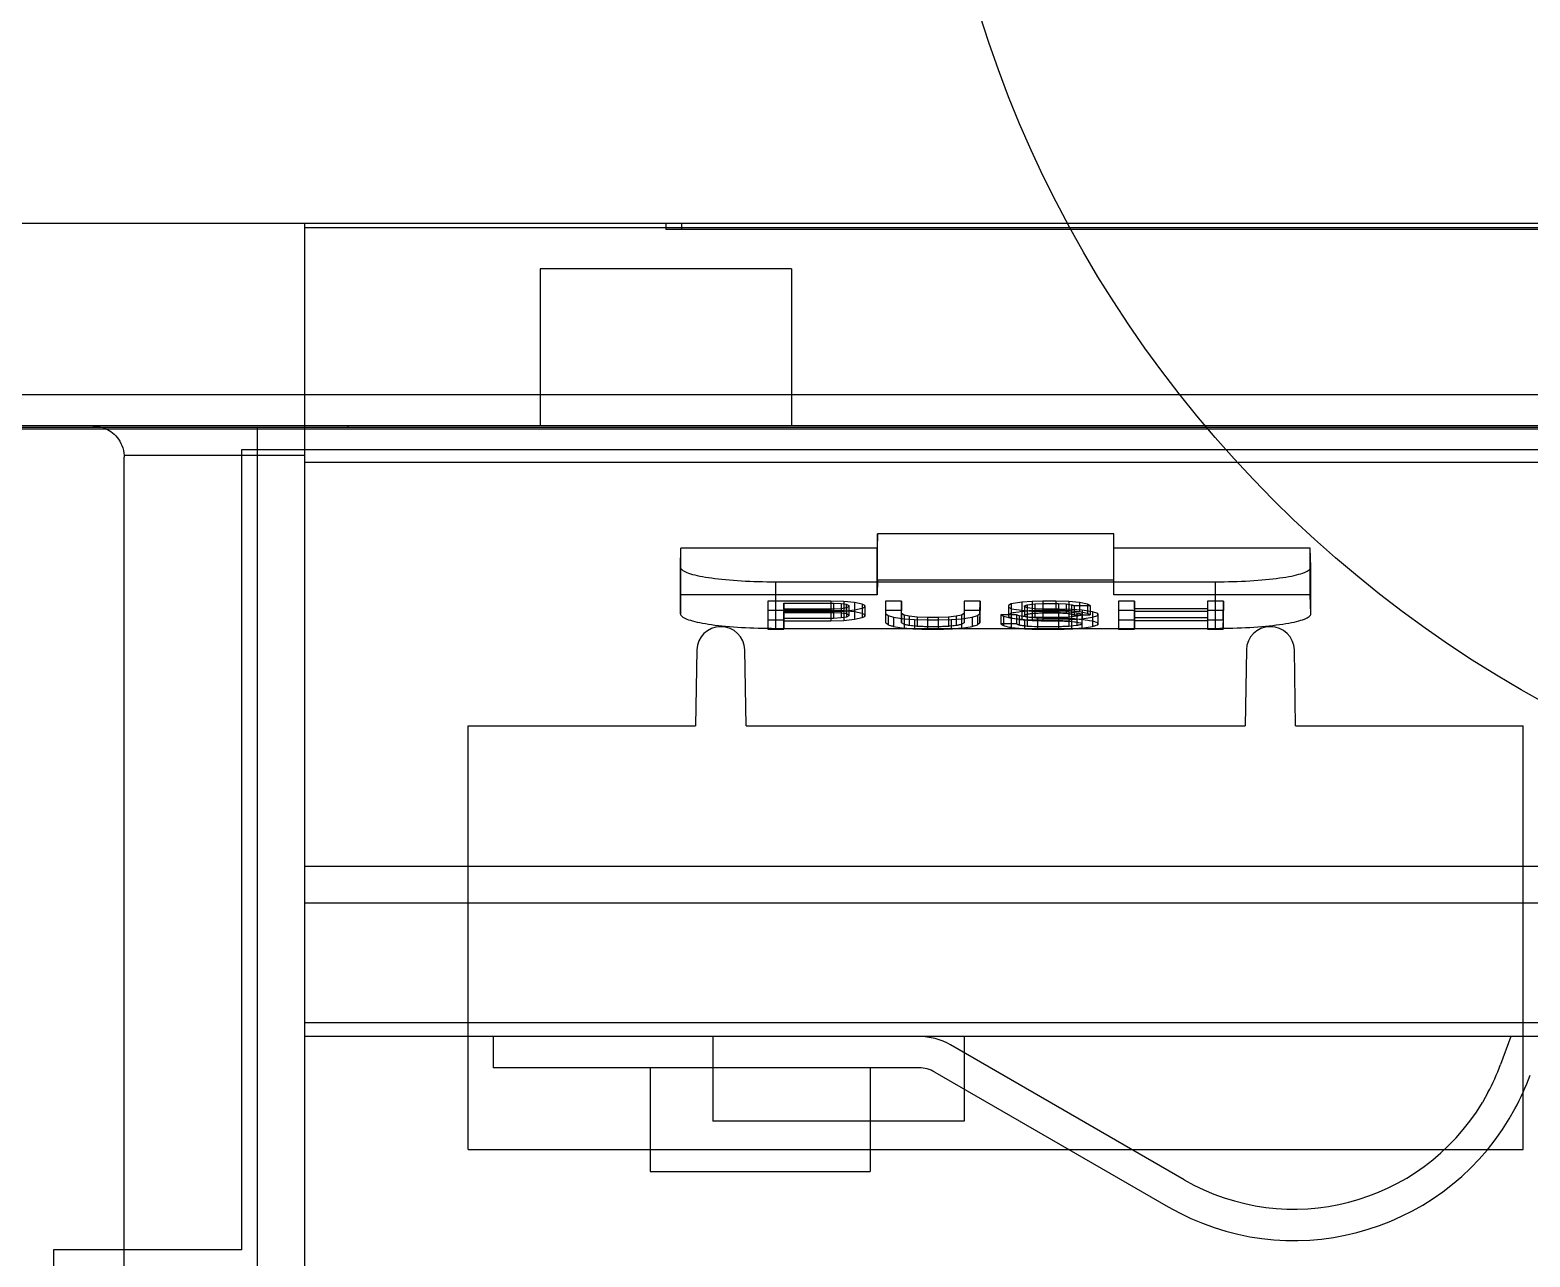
# Model space of a CAD drawing. Extents: x 0 to 290, y 0 to 323.
# Drawn here: x 156.75 to 204.52, y 54.72 to 93.81 of the extents above; entities that cross this region are included whole.
import ezdxf

# ---------------------------------------------------------------- set-up
doc = ezdxf.new("R2010")
doc.units = 0
doc.layers.add('-15N-THT. THIẾT BỊ ĐÓNG MỞ', color=40, linetype='CONTINUOUS')

# ---------------------------------------------------------------- blocks, each defined once
blk = doc.blocks.new('06 - N - SC VSD CHIẾU TRÊN ATV630D55~D90N4')
at = {"layer": '-15N-THT. THIẾT BỊ ĐÓNG MỞ'}
for p, q in [((129.5, 87.65), (9.5, 87.65)), ((20.5, 87.65), (20.5, 87.65)), ((20.5, 21.55), (20.5, 87.65)), ((128.5, 87.504), (20.5, 87.504)), ((32, 87.65), (32, 87.65)), ((32, 87.65), (32, 87.45)), ((32.5, 87.45), (32, 87.45)), ((32, 87.45), (32, 87.45)), ((32.5, 87.65), (32.5, 87.45)), ((102.5, 87.45), (32.5, 87.45)), ((28, 86.2), (28, 81.2)), ((36, 86.2), (28, 86.2)), ((36, 86.2), (36, 81.2)), ((-131, 82.2), (131, 82.2)), ((131, 81.2), (-131, 81.2)), ((110.5, 81.1), (-111.5, 81.1)), ((131, 81.15), (9.5, 81.15)), ((13.75, 81.2), (13.75, 81.2)), ((13.75, 81.2), (13.809, 81.198)), ((13.809, 81.198), (13.869, 81.193)), ((13.869, 81.193), (13.928, 81.184)), ((13.928, 81.184), (13.987, 81.172)), ((13.987, 81.172), (14.045, 81.155)), ((14.045, 81.155), (14.104, 81.135)), ((14.104, 81.135), (14.161, 81.112)), ((14.161, 81.112), (14.218, 81.084)), ((14.218, 81.084), (14.273, 81.052)), ((14.273, 81.052), (14.328, 81.016)), ((14.328, 81.016), (14.38, 80.976)), ((14.38, 80.976), (14.432, 80.932)), ((14.432, 80.932), (14.481, 80.883)), ((14.481, 80.883), (14.527, 80.83)), ((14.527, 80.83), (14.57, 80.772)), ((14.57, 80.772), (14.611, 80.709)), ((19, 21.55), (19, 81.15)), ((20.5, 81.15), (20.5, 81.15)), ((21.885, 81.2), (21.885, 81.2)), ((21.885, 81.15), (21.885, 81.2)), ((21.885, 81.15), (21.885, 81.15)), ((14.611, 80.709), (14.647, 80.643)), ((14.647, 80.643), (14.678, 80.571)), ((14.678, 80.571), (14.705, 80.496)), ((14.705, 80.496), (14.726, 80.417)), ((14.726, 80.417), (14.741, 80.336)), ((14.741, 80.336), (14.749, 80.252)), ((20.5, 80.252), (14.749, 80.252)), ((14.749, 80.252), (14.749, 80.245)), ((18.5, 80.45), (18.5, 80.45)), ((18.5, 54.95), (18.5, 80.45)), ((18.5, 80.45), (116.5, 80.45)), ((14.749, 80.245), (14.749, 80.237)), ((14.749, 80.237), (14.75, 80.23)), ((14.75, 80.23), (14.75, 80.222)), ((14.75, 80.222), (14.75, 80.215)), ((14.75, 80.215), (14.75, 80.207)), ((14.75, 80.207), (14.75, 80.2)), ((14.75, 80.2), (14.75, 80.2)), ((14.75, 47.2), (14.75, 80.2)), ((128.5, 80.03), (20.5, 80.03)), ((38.734, 77.763), (38.73, 77.305)), ((46.266, 77.763), (38.734, 77.763)), ((38.734, 76.28), (38.734, 77.763)), ((46.266, 76.28), (46.266, 77.763)), ((46.27, 77.305), (46.266, 77.763)), ((32.464, 76.696), (32.479, 77.305)), ((38.73, 77.305), (32.479, 77.305)), ((32.479, 75.822), (32.479, 77.305)), ((38.73, 75.822), (38.73, 77.305)), ((52.521, 77.305), (46.27, 77.305)), ((46.27, 75.822), (46.27, 77.305)), ((52.536, 76.696), (52.521, 77.305)), ((52.521, 75.822), (52.521, 77.305)), ((32.464, 76.696), (32.464, 76.695)), ((32.464, 75.212), (32.464, 76.696)), ((32.464, 76.695), (32.464, 76.695)), ((32.464, 76.695), (32.464, 76.695)), ((32.464, 76.695), (32.464, 76.695)), ((32.464, 76.695), (32.464, 75.211)), ((32.464, 76.694), (32.467, 76.673)), ((32.467, 76.673), (32.477, 76.652)), ((32.477, 76.652), (32.492, 76.631)), ((32.492, 76.631), (32.515, 76.61)), ((32.515, 76.61), (32.544, 76.589)), ((32.544, 76.589), (32.579, 76.569)), ((32.579, 76.569), (32.621, 76.548)), ((32.621, 76.548), (32.669, 76.528)), ((32.669, 76.528), (32.723, 76.509)), ((32.723, 76.509), (32.782, 76.489)), ((32.782, 76.489), (32.848, 76.47)), ((32.848, 76.47), (32.919, 76.452)), ((32.919, 76.452), (32.996, 76.434)), ((32.996, 76.434), (33.078, 76.417)), ((51.924, 76.417), (52.006, 76.434)), ((52.006, 76.434), (52.082, 76.452)), ((52.082, 76.452), (52.153, 76.471)), ((52.153, 76.471), (52.218, 76.49)), ((52.218, 76.49), (52.278, 76.509)), ((52.278, 76.509), (52.332, 76.529)), ((52.332, 76.529), (52.38, 76.548)), ((52.38, 76.548), (52.421, 76.569)), ((52.421, 76.569), (52.456, 76.589)), ((52.456, 76.589), (52.485, 76.61)), ((52.485, 76.61), (52.508, 76.631)), ((52.508, 76.631), (52.524, 76.652)), ((52.524, 76.652), (52.533, 76.673)), ((52.533, 76.673), (52.536, 76.694)), ((52.536, 76.695), (52.536, 76.696)), ((52.536, 75.212), (52.536, 76.696)), ((52.536, 75.211), (52.536, 76.695)), ((52.536, 76.695), (52.536, 76.695)), ((52.536, 76.695), (52.536, 76.695)), ((52.536, 76.695), (52.536, 76.695)), ((33.078, 76.417), (33.165, 76.4)), ((33.165, 76.4), (33.258, 76.384)), ((33.258, 76.384), (33.355, 76.368)), ((33.355, 76.368), (33.456, 76.354)), ((33.456, 76.354), (33.562, 76.34)), ((33.562, 76.34), (33.672, 76.327)), ((33.672, 76.327), (33.786, 76.314)), ((33.786, 76.314), (33.903, 76.303)), ((33.903, 76.303), (34.025, 76.292)), ((34.025, 76.292), (34.149, 76.282)), ((34.149, 76.282), (34.276, 76.273)), ((34.276, 76.273), (34.406, 76.265)), ((34.406, 76.265), (34.537, 76.258)), ((34.537, 76.258), (34.67, 76.251)), ((34.67, 76.251), (34.805, 76.246)), ((34.805, 76.246), (34.942, 76.242)), ((34.942, 76.242), (35.079, 76.238)), ((35.079, 76.238), (35.218, 76.236)), ((35.218, 76.236), (35.359, 76.234)), ((35.359, 76.234), (35.5, 76.234)), ((35.5, 76.234), (49.5, 76.234)), ((35.5, 74.75), (35.5, 76.234)), ((38.734, 76.28), (38.73, 75.822)), ((46.266, 76.28), (38.734, 76.28)), ((46.27, 75.822), (46.266, 76.28)), ((49.5, 76.234), (49.641, 76.234)), ((49.5, 74.75), (49.5, 76.234)), ((49.641, 76.234), (49.782, 76.236)), ((49.782, 76.236), (49.921, 76.238)), ((49.921, 76.238), (50.058, 76.242)), ((50.058, 76.242), (50.195, 76.246)), ((50.195, 76.246), (50.329, 76.251)), ((50.329, 76.251), (50.462, 76.258)), ((50.462, 76.258), (50.594, 76.265)), ((50.594, 76.265), (50.723, 76.273)), ((50.723, 76.273), (50.85, 76.282)), ((50.85, 76.282), (50.975, 76.292)), ((50.975, 76.292), (51.097, 76.303)), ((51.097, 76.303), (51.215, 76.314)), ((51.215, 76.314), (51.329, 76.327)), ((51.329, 76.327), (51.439, 76.34)), ((51.439, 76.34), (51.545, 76.354)), ((51.545, 76.354), (51.647, 76.369)), ((51.647, 76.369), (51.744, 76.384)), ((51.744, 76.384), (51.837, 76.4)), ((51.837, 76.4), (51.924, 76.417)), ((32.464, 75.212), (32.479, 75.822)), ((38.73, 75.822), (32.479, 75.822)), ((37.251, 75.62), (35.245, 75.62)), ((35.245, 75.62), (35.245, 75.323)), ((35.245, 75.62), (35.249, 75.019)), ((35.754, 75.364), (35.755, 75.555)), ((35.755, 75.555), (35.755, 75.258)), ((35.755, 75.555), (37.333, 75.555)), ((37.669, 75.607), (37.251, 75.62)), ((37.251, 75.62), (37.251, 75.323)), ((37.333, 75.555), (37.333, 75.258)), ((37.333, 75.555), (37.581, 75.542)), ((37.581, 75.542), (37.581, 75.245)), ((37.581, 75.542), (37.746, 75.517)), ((38.003, 75.569), (37.669, 75.607)), ((37.669, 75.607), (37.669, 75.31)), ((37.746, 75.517), (37.746, 75.22)), ((37.746, 75.517), (37.829, 75.479)), ((37.829, 75.479), (37.829, 75.144)), ((38.254, 75.517), (38.003, 75.569)), ((38.003, 75.569), (38.003, 75.272)), ((38.254, 75.517), (38.254, 75.221)), ((38.337, 75.479), (38.254, 75.517)), ((38.337, 75.479), (38.337, 75.182)), ((38.337, 75.428), (38.337, 75.479)), ((39.505, 75.62), (38.995, 75.62)), ((38.995, 75.62), (38.995, 75.323)), ((38.995, 75.62), (38.998, 75.224)), ((39.502, 75.223), (39.505, 75.62)), ((39.505, 75.62), (39.505, 75.323)), ((42.005, 75.62), (41.495, 75.62)), ((41.495, 75.62), (41.495, 75.323)), ((41.495, 75.62), (41.498, 75.223)), ((42.002, 75.224), (42.005, 75.62)), ((42.005, 75.62), (42.005, 75.323)), ((42.996, 75.53), (42.913, 75.479)), ((42.913, 75.479), (42.913, 75.182)), ((42.913, 75.479), (42.913, 75.472)), ((43.33, 75.581), (42.996, 75.53)), ((42.996, 75.53), (42.996, 75.234)), ((43.665, 75.607), (43.33, 75.581)), ((43.33, 75.581), (43.33, 75.285)), ((43.421, 75.466), (43.504, 75.504)), ((43.504, 75.504), (43.752, 75.529)), ((43.504, 75.504), (43.504, 75.207)), ((43.999, 75.62), (43.665, 75.607)), ((43.665, 75.607), (43.665, 75.31)), ((43.752, 75.529), (44.001, 75.542)), ((43.752, 75.529), (43.752, 75.233)), ((44.417, 75.62), (43.999, 75.62)), ((43.999, 75.62), (43.999, 75.323)), ((44.001, 75.542), (44.001, 75.245)), ((44.001, 75.542), (44.499, 75.542)), ((44.836, 75.607), (44.417, 75.62)), ((44.417, 75.62), (44.417, 75.323)), ((44.499, 75.542), (44.499, 75.245)), ((44.499, 75.542), (44.748, 75.529)), ((44.748, 75.529), (44.748, 75.233)), ((44.748, 75.529), (44.913, 75.504)), ((45.17, 75.569), (44.836, 75.607)), ((44.836, 75.607), (44.836, 75.31)), ((44.913, 75.504), (44.913, 75.207)), ((44.913, 75.504), (44.925, 75.5)), ((44.925, 75.5), (44.937, 75.497)), ((44.937, 75.497), (44.949, 75.493)), ((44.949, 75.493), (44.961, 75.489)), ((44.961, 75.489), (44.973, 75.486)), ((44.973, 75.486), (44.985, 75.482)), ((44.985, 75.482), (44.997, 75.478)), ((44.997, 75.478), (44.997, 75.182)), ((44.997, 75.478), (45.506, 75.478)), ((45.421, 75.517), (45.17, 75.569)), ((45.17, 75.569), (45.17, 75.272)), ((45.506, 75.478), (45.421, 75.517)), ((45.421, 75.517), (45.421, 75.221)), ((45.506, 75.478), (45.506, 75.182)), ((52.521, 75.822), (46.27, 75.822)), ((46.922, 75.62), (46.412, 75.62)), ((46.412, 75.62), (46.412, 75.323)), ((46.412, 75.62), (46.415, 75.019)), ((46.921, 75.377), (46.922, 75.62)), ((46.922, 75.62), (46.922, 75.323)), ((49.755, 75.62), (49.245, 75.62)), ((49.245, 75.62), (49.245, 75.323)), ((49.245, 75.62), (49.246, 75.377)), ((49.751, 75.019), (49.755, 75.62)), ((49.755, 75.62), (49.755, 75.323)), ((52.536, 75.212), (52.521, 75.822)), ((32.464, 75.212), (32.464, 75.212)), ((32.464, 75.212), (32.464, 75.212)), ((32.464, 75.212), (32.464, 75.211)), ((32.464, 75.211), (32.464, 75.211)), ((32.464, 75.211), (32.467, 75.19)), ((32.467, 75.19), (32.477, 75.168)), ((32.477, 75.168), (32.492, 75.147)), ((32.492, 75.147), (32.515, 75.126)), ((32.515, 75.126), (32.544, 75.106)), ((32.544, 75.106), (32.579, 75.085)), ((32.579, 75.085), (32.621, 75.065)), ((32.621, 75.065), (32.669, 75.045)), ((32.669, 75.045), (32.723, 75.025)), ((32.723, 75.025), (32.782, 75.006)), ((32.782, 75.006), (32.848, 74.987)), ((37.251, 75.323), (35.245, 75.323)), ((35.245, 75.323), (35.249, 74.723)), ((35.249, 75.019), (35.249, 74.723)), ((35.249, 75.019), (35.751, 75.019)), ((35.751, 75.019), (35.752, 75.287)), ((35.751, 75.019), (35.751, 74.723)), ((35.752, 75.287), (35.752, 74.99)), ((35.752, 75.287), (37.25, 75.287)), ((35.754, 75.364), (35.754, 75.068)), ((37.333, 75.364), (35.754, 75.364)), ((35.754, 75.068), (35.755, 75.258)), ((37.333, 75.068), (35.754, 75.068)), ((35.755, 75.258), (37.333, 75.258)), ((37.25, 75.287), (37.668, 75.3)), ((37.25, 75.287), (37.25, 74.99)), ((37.25, 74.99), (37.668, 75.003)), ((37.669, 75.31), (37.251, 75.323)), ((37.582, 75.377), (37.333, 75.364)), ((37.333, 75.364), (37.333, 75.068)), ((37.333, 75.258), (37.581, 75.245)), ((37.582, 75.08), (37.333, 75.068)), ((37.581, 75.245), (37.746, 75.22)), ((37.747, 75.403), (37.582, 75.377)), ((37.582, 75.377), (37.582, 75.08)), ((37.747, 75.106), (37.582, 75.08)), ((37.668, 75.3), (38.002, 75.338)), ((37.668, 75.3), (37.668, 75.003)), ((37.668, 75.003), (38.002, 75.041)), ((38.003, 75.272), (37.669, 75.31)), ((37.746, 75.22), (37.829, 75.182)), ((37.83, 75.441), (37.747, 75.403)), ((37.747, 75.403), (37.747, 75.106)), ((37.83, 75.144), (37.747, 75.106)), ((38.002, 75.338), (38.253, 75.389)), ((38.002, 75.338), (38.002, 75.041)), ((38.002, 75.041), (38.253, 75.093)), ((38.254, 75.221), (38.003, 75.272)), ((38.253, 75.389), (38.337, 75.428)), ((38.253, 75.389), (38.253, 75.093)), ((38.253, 75.093), (38.337, 75.131)), ((38.337, 75.182), (38.254, 75.221)), ((38.337, 75.428), (38.337, 75.131)), ((38.337, 75.131), (38.337, 75.182)), ((39.505, 75.323), (38.995, 75.323)), ((38.995, 75.323), (38.995, 75.267)), ((38.995, 75.267), (38.996, 75.097)), ((38.996, 75.097), (38.997, 75.04)), ((38.997, 75.04), (38.997, 74.984)), ((38.998, 75.224), (38.998, 74.927)), ((38.998, 75.224), (39.082, 75.159)), ((39.082, 75.159), (39.082, 74.863)), ((39.082, 75.159), (39.249, 75.109)), ((39.249, 75.109), (39.249, 74.812)), ((39.249, 75.109), (39.583, 75.058)), ((39.585, 75.173), (39.502, 75.223)), ((39.502, 75.223), (39.502, 74.926)), ((39.503, 75.04), (39.504, 75.153)), ((39.503, 74.983), (39.503, 75.04)), ((39.504, 75.21), (39.505, 75.267)), ((39.504, 75.153), (39.504, 75.21)), ((39.505, 75.267), (39.505, 75.323)), ((39.583, 75.058), (39.583, 74.761)), ((39.583, 75.058), (39.917, 75.032)), ((39.751, 75.134), (39.585, 75.173)), ((39.585, 75.173), (39.585, 74.876)), ((40, 75.109), (39.751, 75.134)), ((39.751, 75.134), (39.751, 74.838)), ((39.917, 75.032), (39.917, 74.735)), ((39.917, 75.032), (40.333, 75.019)), ((40.333, 75.096), (40, 75.109)), ((40, 75.109), (40, 74.812)), ((40.667, 75.096), (40.333, 75.096)), ((40.333, 75.096), (40.333, 74.799)), ((40.333, 75.019), (40.333, 74.723)), ((40.333, 75.019), (40.667, 75.019)), ((41, 75.109), (40.667, 75.096)), ((40.667, 75.096), (40.667, 74.799)), ((40.667, 75.019), (41.083, 75.032)), ((40.667, 75.019), (40.667, 74.723)), ((41.249, 75.134), (41, 75.109)), ((41, 75.109), (41, 74.812)), ((41.083, 75.032), (41.417, 75.058)), ((41.083, 75.032), (41.083, 74.735)), ((41.415, 75.173), (41.249, 75.134)), ((41.249, 75.134), (41.249, 74.838)), ((41.498, 75.223), (41.415, 75.173)), ((41.415, 75.173), (41.415, 74.876)), ((41.417, 75.058), (41.751, 75.109)), ((41.417, 75.058), (41.417, 74.761)), ((42.005, 75.323), (41.495, 75.323)), ((41.495, 75.323), (41.498, 74.926)), ((41.498, 75.223), (41.498, 74.926)), ((41.751, 75.109), (41.918, 75.159)), ((41.751, 75.109), (41.751, 74.812)), ((41.918, 75.159), (42.002, 75.224)), ((41.918, 75.159), (41.918, 74.863)), ((42.002, 74.927), (42.005, 75.323)), ((42.002, 75.224), (42.002, 74.927)), ((43.168, 75.185), (42.664, 75.185)), ((42.664, 75.185), (42.664, 74.889)), ((42.664, 75.185), (42.749, 75.134)), ((42.749, 75.134), (42.749, 74.838)), ((42.749, 75.134), (43, 75.07)), ((42.913, 75.472), (42.913, 75.464)), ((42.913, 75.464), (42.913, 75.457)), ((42.913, 75.457), (42.913, 75.45)), ((42.913, 75.45), (42.913, 75.442)), ((42.913, 75.442), (42.913, 75.435)), ((42.913, 75.435), (42.913, 75.428)), ((42.913, 75.428), (42.913, 75.131)), ((42.913, 75.428), (42.925, 75.42)), ((42.925, 75.19), (42.913, 75.182)), ((42.913, 75.182), (42.913, 75.175)), ((42.913, 75.175), (42.913, 75.168)), ((42.913, 75.168), (42.913, 75.16)), ((42.913, 75.16), (42.913, 75.153)), ((42.913, 75.153), (42.913, 75.146)), ((42.913, 75.146), (42.913, 75.138)), ((42.913, 75.138), (42.913, 75.131)), ((42.913, 75.131), (42.925, 75.124)), ((42.925, 75.42), (42.937, 75.413)), ((42.936, 75.197), (42.925, 75.19)), ((42.925, 75.124), (42.937, 75.116)), ((42.948, 75.204), (42.936, 75.197)), ((42.937, 75.413), (42.949, 75.406)), ((42.937, 75.116), (42.949, 75.109)), ((42.972, 75.219), (42.948, 75.204)), ((42.949, 75.406), (42.961, 75.398)), ((42.949, 75.109), (42.961, 75.102)), ((42.961, 75.398), (42.973, 75.391)), ((42.961, 75.102), (42.973, 75.094)), ((42.984, 75.226), (42.972, 75.219)), ((42.973, 75.391), (42.985, 75.384)), ((42.973, 75.094), (42.997, 75.08)), ((42.996, 75.234), (42.984, 75.226)), ((42.985, 75.384), (42.997, 75.376)), ((43.044, 75.241), (42.996, 75.234)), ((42.997, 75.376), (42.997, 75.08)), ((42.997, 75.376), (43.332, 75.325)), ((42.997, 75.08), (43.045, 75.072)), ((43, 75.07), (43, 74.773)), ((43, 75.07), (43.417, 75.032)), ((43.091, 75.248), (43.044, 75.241)), ((43.045, 75.072), (43.188, 75.051)), ((43.139, 75.256), (43.091, 75.248)), ((43.235, 75.27), (43.139, 75.256)), ((43.251, 75.147), (43.168, 75.185)), ((43.168, 75.185), (43.168, 74.889)), ((43.188, 75.051), (43.236, 75.043)), ((43.283, 75.277), (43.235, 75.27)), ((43.236, 75.043), (43.284, 75.036)), ((43.5, 75.109), (43.251, 75.147)), ((43.251, 75.147), (43.251, 74.85)), ((43.33, 75.285), (43.283, 75.277)), ((43.284, 75.036), (43.332, 75.029)), ((43.378, 75.288), (43.33, 75.285)), ((43.332, 75.325), (43.332, 75.029)), ((43.332, 75.325), (43.666, 75.3)), ((43.332, 75.029), (43.379, 75.025)), ((43.426, 75.292), (43.378, 75.288)), ((43.379, 75.025), (43.427, 75.021)), ((43.417, 75.032), (43.417, 74.735)), ((43.417, 75.032), (43.833, 75.019)), ((43.42, 75.455), (43.421, 75.459)), ((43.42, 75.451), (43.42, 75.455)), ((43.42, 75.448), (43.42, 75.451)), ((43.42, 75.444), (43.42, 75.448)), ((43.42, 75.441), (43.42, 75.444)), ((43.503, 75.403), (43.42, 75.441)), ((43.42, 75.441), (43.42, 75.144)), ((43.42, 75.158), (43.421, 75.162)), ((43.42, 75.151), (43.42, 75.158)), ((43.42, 75.147), (43.42, 75.151)), ((43.42, 75.144), (43.42, 75.147)), ((43.432, 75.138), (43.42, 75.144)), ((43.421, 75.462), (43.421, 75.466)), ((43.421, 75.466), (43.421, 75.169)), ((43.421, 75.459), (43.421, 75.462)), ((43.421, 75.169), (43.432, 75.175)), ((43.421, 75.166), (43.421, 75.169)), ((43.421, 75.162), (43.421, 75.166)), ((43.474, 75.296), (43.426, 75.292)), ((43.427, 75.021), (43.475, 75.018)), ((43.432, 75.175), (43.444, 75.18)), ((43.444, 75.133), (43.432, 75.138)), ((43.444, 75.18), (43.456, 75.186)), ((43.456, 75.128), (43.444, 75.133)), ((43.456, 75.186), (43.48, 75.196)), ((43.468, 75.122), (43.456, 75.128)), ((43.479, 75.117), (43.468, 75.122)), ((43.522, 75.299), (43.474, 75.296)), ((43.475, 75.018), (43.523, 75.014)), ((43.491, 75.111), (43.479, 75.117)), ((43.48, 75.196), (43.492, 75.202)), ((43.503, 75.106), (43.491, 75.111)), ((43.492, 75.202), (43.504, 75.207)), ((43.833, 75.096), (43.5, 75.109)), ((43.5, 75.109), (43.5, 74.812)), ((43.751, 75.377), (43.503, 75.403)), ((43.503, 75.403), (43.503, 75.106)), ((43.538, 75.102), (43.503, 75.106)), ((43.504, 75.207), (43.539, 75.211)), ((43.569, 75.303), (43.522, 75.299)), ((43.523, 75.014), (43.618, 75.007)), ((43.574, 75.099), (43.538, 75.102)), ((43.539, 75.211), (43.575, 75.214)), ((43.617, 75.307), (43.569, 75.303)), ((43.716, 75.084), (43.574, 75.099)), ((43.575, 75.214), (43.61, 75.218)), ((43.61, 75.218), (43.646, 75.222)), ((43.665, 75.31), (43.617, 75.307)), ((43.618, 75.007), (43.666, 75.003)), ((43.646, 75.222), (43.681, 75.225)), ((43.713, 75.312), (43.665, 75.31)), ((43.666, 75.3), (43.666, 75.003)), ((43.666, 75.3), (44, 75.287)), ((43.666, 75.003), (43.713, 75.001)), ((43.681, 75.225), (43.717, 75.229)), ((43.76, 75.314), (43.713, 75.312)), ((43.713, 75.001), (43.761, 74.999)), ((43.751, 75.08), (43.716, 75.084)), ((43.717, 75.229), (43.752, 75.233)), ((44.001, 75.364), (43.751, 75.377)), ((43.751, 75.377), (43.751, 75.08)), ((43.787, 75.079), (43.751, 75.08)), ((43.752, 75.233), (43.788, 75.234)), ((43.808, 75.316), (43.76, 75.314)), ((43.761, 74.999), (43.809, 74.998)), ((43.823, 75.077), (43.787, 75.079)), ((43.788, 75.234), (43.823, 75.236)), ((43.856, 75.318), (43.808, 75.316)), ((43.809, 74.998), (43.857, 74.996)), ((43.823, 75.236), (43.859, 75.238)), ((43.894, 75.073), (43.823, 75.077)), ((44.5, 75.096), (43.833, 75.096)), ((43.833, 75.096), (43.833, 74.799)), ((43.833, 75.019), (43.833, 74.723)), ((43.833, 75.019), (44.5, 75.019)), ((43.904, 75.32), (43.856, 75.318)), ((43.857, 74.996), (43.952, 74.992)), ((43.859, 75.238), (43.894, 75.24)), ((43.894, 75.24), (43.965, 75.243)), ((43.929, 75.071), (43.894, 75.073)), ((43.952, 75.321), (43.904, 75.32)), ((43.965, 75.07), (43.929, 75.071)), ((43.999, 75.323), (43.952, 75.321)), ((43.965, 75.243), (44.001, 75.245)), ((44.001, 75.068), (43.965, 75.07)), ((44.417, 75.323), (43.999, 75.323)), ((44, 75.287), (44, 74.99)), ((44, 75.287), (44.5, 75.287)), ((44.5, 75.364), (44.001, 75.364)), ((44.001, 75.364), (44.001, 75.068)), ((44.001, 75.245), (44.499, 75.245)), ((44.286, 75.068), (44.001, 75.068)), ((44.358, 75.068), (44.286, 75.068)), ((44.5, 75.068), (44.358, 75.068)), ((44.477, 75.321), (44.417, 75.323)), ((44.537, 75.32), (44.477, 75.321)), ((44.499, 75.245), (44.535, 75.243)), ((44.918, 75.352), (44.5, 75.364)), ((44.5, 75.364), (44.5, 75.068)), ((44.5, 75.287), (44.5, 74.99)), ((44.5, 75.287), (44.832, 75.274)), ((44.833, 75.109), (44.5, 75.096)), ((44.5, 75.096), (44.5, 74.799)), ((44.56, 75.066), (44.5, 75.068)), ((44.5, 75.019), (44.917, 75.032)), ((44.5, 75.019), (44.5, 74.723)), ((44.535, 75.243), (44.57, 75.242)), ((44.596, 75.318), (44.537, 75.32)), ((44.62, 75.064), (44.56, 75.066)), ((44.57, 75.242), (44.641, 75.238)), ((44.656, 75.316), (44.596, 75.318)), ((44.679, 75.062), (44.62, 75.064)), ((44.641, 75.238), (44.677, 75.236)), ((44.716, 75.314), (44.656, 75.316)), ((44.677, 75.236), (44.712, 75.234)), ((44.739, 75.06), (44.679, 75.062)), ((44.712, 75.234), (44.748, 75.233)), ((44.776, 75.312), (44.716, 75.314)), ((44.798, 75.059), (44.739, 75.06)), ((44.748, 75.233), (44.771, 75.229)), ((44.771, 75.229), (44.795, 75.225)), ((44.836, 75.31), (44.776, 75.312)), ((44.795, 75.225), (44.819, 75.222)), ((44.858, 75.057), (44.798, 75.059)), ((44.819, 75.222), (44.842, 75.218)), ((44.832, 75.274), (44.832, 74.978)), ((44.832, 75.274), (45.082, 75.249)), ((45.083, 75.134), (44.833, 75.109)), ((44.833, 75.109), (44.833, 74.812)), ((44.883, 75.305), (44.836, 75.31)), ((44.842, 75.218), (44.866, 75.215)), ((44.918, 75.055), (44.858, 75.057)), ((44.866, 75.215), (44.889, 75.211)), ((45.027, 75.288), (44.883, 75.305)), ((44.889, 75.211), (44.913, 75.207)), ((44.913, 75.207), (44.925, 75.204)), ((44.917, 75.032), (45.25, 75.058)), ((44.917, 75.032), (44.917, 74.735)), ((45.252, 75.326), (44.918, 75.352)), ((44.918, 75.352), (44.918, 75.055)), ((44.965, 75.051), (44.918, 75.055)), ((44.925, 75.204), (44.937, 75.2)), ((44.937, 75.2), (44.949, 75.196)), ((44.949, 75.196), (44.961, 75.193)), ((44.961, 75.193), (44.973, 75.189)), ((45.013, 75.048), (44.965, 75.051)), ((44.973, 75.189), (44.985, 75.185)), ((44.985, 75.185), (44.997, 75.182)), ((44.997, 75.182), (45.506, 75.182)), ((45.061, 75.044), (45.013, 75.048)), ((45.075, 75.283), (45.027, 75.288)), ((45.156, 75.037), (45.061, 75.044)), ((45.122, 75.277), (45.075, 75.283)), ((45.082, 75.249), (45.082, 74.952)), ((45.082, 75.249), (45.248, 75.211)), ((45.106, 75.14), (45.083, 75.134)), ((45.083, 75.134), (45.083, 74.838)), ((45.13, 75.145), (45.106, 75.14)), ((45.17, 75.272), (45.122, 75.277)), ((45.154, 75.151), (45.13, 75.145)), ((45.177, 75.156), (45.154, 75.151)), ((45.204, 75.033), (45.156, 75.037)), ((45.421, 75.221), (45.17, 75.272)), ((45.201, 75.162), (45.177, 75.156)), ((45.225, 75.167), (45.201, 75.162)), ((45.252, 75.029), (45.204, 75.033)), ((45.248, 75.172), (45.225, 75.167)), ((45.248, 75.211), (45.248, 74.914)), ((45.248, 75.211), (45.248, 75.207)), ((45.248, 75.207), (45.248, 75.204)), ((45.248, 75.204), (45.248, 75.201)), ((45.248, 75.201), (45.248, 75.198)), ((45.248, 75.198), (45.248, 75.191)), ((45.248, 75.191), (45.248, 75.189)), ((45.248, 75.191), (45.248, 74.894)), ((45.248, 75.189), (45.248, 75.187)), ((45.248, 75.187), (45.248, 75.185)), ((45.248, 75.185), (45.248, 75.184)), ((45.248, 75.184), (45.248, 75.182)), ((45.248, 75.182), (45.248, 75.18)), ((45.248, 75.18), (45.248, 75.179)), ((45.248, 75.18), (45.248, 74.883)), ((45.248, 75.179), (45.248, 75.178)), ((45.248, 75.178), (45.248, 75.176)), ((45.248, 75.176), (45.249, 75.175)), ((45.249, 75.174), (45.248, 75.172)), ((45.248, 75.172), (45.248, 74.876)), ((45.249, 75.175), (45.249, 75.174)), ((45.25, 75.058), (45.584, 75.109)), ((45.25, 75.058), (45.25, 74.761)), ((45.585, 75.275), (45.252, 75.326)), ((45.252, 75.326), (45.252, 75.029)), ((45.299, 75.022), (45.252, 75.029)), ((45.347, 75.015), (45.299, 75.022)), ((45.442, 75), (45.347, 75.015)), ((45.506, 75.182), (45.421, 75.221)), ((45.49, 74.993), (45.442, 75)), ((45.584, 75.109), (45.751, 75.159)), ((45.584, 75.109), (45.584, 74.812)), ((45.752, 75.224), (45.585, 75.275)), ((45.585, 75.275), (45.585, 74.978)), ((45.751, 75.159), (45.752, 75.224)), ((45.751, 75.159), (45.751, 74.863)), ((45.752, 75.224), (45.752, 74.927)), ((46.922, 75.323), (46.412, 75.323)), ((46.412, 75.323), (46.415, 74.723)), ((46.415, 75.019), (46.415, 74.723)), ((46.415, 75.019), (46.918, 75.019)), ((46.918, 75.019), (46.919, 75.3)), ((46.918, 75.019), (46.918, 74.723)), ((46.918, 74.723), (46.919, 75.003)), ((46.919, 75.3), (46.919, 75.003)), ((46.919, 75.3), (49.248, 75.3)), ((46.919, 75.003), (49.248, 75.003)), ((49.246, 75.377), (46.921, 75.377)), ((46.921, 75.377), (46.921, 75.081)), ((46.921, 75.115), (46.922, 75.289)), ((46.921, 75.081), (46.921, 75.115)), ((49.246, 75.081), (46.921, 75.081)), ((46.922, 75.289), (46.922, 75.323)), ((49.755, 75.323), (49.245, 75.323)), ((49.245, 75.323), (49.245, 75.289)), ((49.245, 75.289), (49.246, 75.115)), ((49.246, 75.377), (49.246, 75.081)), ((49.246, 75.115), (49.246, 75.081)), ((49.248, 75.3), (49.248, 75.003)), ((49.248, 75.3), (49.249, 75.019)), ((49.248, 75.003), (49.249, 74.723)), ((49.249, 75.019), (49.249, 74.723)), ((49.249, 75.019), (49.751, 75.019)), ((49.751, 74.723), (49.754, 75.152)), ((49.751, 75.019), (49.751, 74.723)), ((49.754, 75.238), (49.755, 75.323)), ((49.754, 75.152), (49.754, 75.238)), ((52.153, 74.987), (52.218, 75.006)), ((52.218, 75.006), (52.278, 75.025)), ((52.278, 75.025), (52.332, 75.045)), ((52.332, 75.045), (52.38, 75.065)), ((52.38, 75.065), (52.421, 75.085)), ((52.421, 75.085), (52.456, 75.106)), ((52.456, 75.106), (52.485, 75.126)), ((52.485, 75.126), (52.508, 75.147)), ((52.508, 75.147), (52.524, 75.168)), ((52.524, 75.168), (52.533, 75.19)), ((52.533, 75.19), (52.536, 75.211)), ((52.536, 75.211), (52.536, 75.212)), ((52.536, 75.212), (52.536, 75.212)), ((52.536, 75.212), (52.536, 75.212)), ((52.536, 75.211), (52.536, 75.211)), ((32.848, 74.987), (32.919, 74.969)), ((32.919, 74.969), (32.996, 74.951)), ((32.996, 74.951), (33.078, 74.933)), ((33.078, 74.933), (33.165, 74.916)), ((33.165, 74.916), (33.258, 74.9)), ((33.258, 74.9), (33.355, 74.885)), ((33.355, 74.885), (33.456, 74.87)), ((33.456, 74.87), (33.562, 74.856)), ((33.562, 74.856), (33.672, 74.843)), ((33.672, 74.843), (33.786, 74.831)), ((33.75, 74.801), (33.737, 74.801)), ((33.786, 74.831), (33.903, 74.819)), ((33.903, 74.819), (34.025, 74.809)), ((34.025, 74.809), (34.149, 74.799)), ((34.149, 74.799), (34.276, 74.79)), ((34.276, 74.79), (34.406, 74.781)), ((34.406, 74.781), (34.537, 74.774)), ((34.537, 74.774), (34.67, 74.768)), ((34.67, 74.768), (34.805, 74.763)), ((34.805, 74.763), (34.942, 74.758)), ((34.942, 74.758), (35.079, 74.755)), ((35.079, 74.755), (35.218, 74.752)), ((35.218, 74.752), (35.359, 74.751)), ((35.249, 74.723), (35.751, 74.723)), ((35.359, 74.751), (35.5, 74.75)), ((35.5, 74.75), (49.5, 74.75)), ((35.751, 74.723), (35.752, 74.99)), ((35.752, 74.99), (37.25, 74.99)), ((38.997, 74.984), (38.998, 74.927)), ((38.998, 74.927), (39.01, 74.918)), ((39.01, 74.918), (39.022, 74.909)), ((39.022, 74.909), (39.034, 74.9)), ((39.034, 74.9), (39.046, 74.89)), ((39.046, 74.89), (39.058, 74.881)), ((39.058, 74.881), (39.07, 74.872)), ((39.07, 74.872), (39.082, 74.863)), ((39.082, 74.863), (39.106, 74.855)), ((39.106, 74.855), (39.154, 74.841)), ((39.154, 74.841), (39.178, 74.834)), ((39.178, 74.834), (39.202, 74.826)), ((39.202, 74.826), (39.225, 74.819)), ((39.225, 74.819), (39.249, 74.812)), ((39.249, 74.812), (39.583, 74.761)), ((39.502, 74.926), (39.503, 74.983)), ((39.573, 74.883), (39.502, 74.926)), ((39.585, 74.876), (39.573, 74.883)), ((39.583, 74.761), (39.631, 74.757)), ((39.608, 74.87), (39.585, 74.876)), ((39.632, 74.865), (39.608, 74.87)), ((39.631, 74.757), (39.678, 74.754)), ((39.656, 74.859), (39.632, 74.865)), ((39.68, 74.854), (39.656, 74.859)), ((39.678, 74.754), (39.726, 74.75)), ((39.703, 74.849), (39.68, 74.854)), ((39.727, 74.843), (39.703, 74.849)), ((39.726, 74.75), (39.774, 74.746)), ((39.751, 74.838), (39.727, 74.843)), ((39.822, 74.83), (39.751, 74.838)), ((39.774, 74.746), (39.821, 74.743)), ((39.821, 74.743), (39.869, 74.739)), ((39.858, 74.827), (39.822, 74.83)), ((39.965, 74.816), (39.858, 74.827)), ((39.869, 74.739), (39.917, 74.735)), ((39.917, 74.735), (39.976, 74.734)), ((40, 74.812), (39.965, 74.816)), ((39.976, 74.734), (40.036, 74.732)), ((40.048, 74.81), (40, 74.812)), ((40.036, 74.732), (40.155, 74.728)), ((40.096, 74.808), (40.048, 74.81)), ((40.191, 74.805), (40.096, 74.808)), ((40.155, 74.728), (40.214, 74.726)), ((40.238, 74.803), (40.191, 74.805)), ((40.214, 74.726), (40.274, 74.724)), ((40.286, 74.801), (40.238, 74.803)), ((40.274, 74.724), (40.333, 74.723)), ((40.333, 74.799), (40.286, 74.801)), ((40.667, 74.799), (40.333, 74.799)), ((40.333, 74.723), (40.667, 74.723)), ((40.714, 74.801), (40.667, 74.799)), ((40.667, 74.723), (40.726, 74.724)), ((40.762, 74.803), (40.714, 74.801)), ((40.726, 74.724), (40.786, 74.726)), ((40.809, 74.805), (40.762, 74.803)), ((40.786, 74.726), (40.845, 74.728)), ((40.904, 74.808), (40.809, 74.805)), ((40.845, 74.728), (40.964, 74.732)), ((40.952, 74.81), (40.904, 74.808)), ((41, 74.812), (40.952, 74.81)), ((40.964, 74.732), (41.024, 74.734)), ((41.035, 74.816), (41, 74.812)), ((41.024, 74.734), (41.083, 74.735)), ((41.142, 74.827), (41.035, 74.816)), ((41.083, 74.735), (41.131, 74.739)), ((41.131, 74.739), (41.179, 74.743)), ((41.178, 74.83), (41.142, 74.827)), ((41.249, 74.838), (41.178, 74.83)), ((41.179, 74.743), (41.226, 74.746)), ((41.226, 74.746), (41.274, 74.75)), ((41.273, 74.843), (41.249, 74.838)), ((41.297, 74.849), (41.273, 74.843)), ((41.274, 74.75), (41.322, 74.754)), ((41.32, 74.854), (41.297, 74.849)), ((41.344, 74.859), (41.32, 74.854)), ((41.322, 74.754), (41.369, 74.757)), ((41.368, 74.865), (41.344, 74.859)), ((41.392, 74.87), (41.368, 74.865)), ((41.369, 74.757), (41.417, 74.761)), ((41.415, 74.876), (41.392, 74.87)), ((41.427, 74.883), (41.415, 74.876)), ((41.417, 74.761), (41.751, 74.812)), ((41.498, 74.926), (41.427, 74.883)), ((41.751, 74.812), (41.775, 74.819)), ((41.775, 74.819), (41.798, 74.826)), ((41.798, 74.826), (41.822, 74.834)), ((41.822, 74.834), (41.846, 74.841)), ((41.846, 74.841), (41.894, 74.855)), ((41.894, 74.855), (41.918, 74.863)), ((41.918, 74.863), (41.93, 74.872)), ((41.93, 74.872), (41.942, 74.881)), ((41.942, 74.881), (41.954, 74.89)), ((41.954, 74.89), (41.966, 74.9)), ((41.966, 74.9), (41.978, 74.909)), ((41.978, 74.909), (41.99, 74.918)), ((41.99, 74.918), (42.002, 74.927)), ((42.736, 74.889), (42.664, 74.889)), ((42.664, 74.889), (42.676, 74.881)), ((42.676, 74.881), (42.688, 74.874)), ((42.688, 74.874), (42.749, 74.838)), ((42.808, 74.889), (42.736, 74.889)), ((42.749, 74.838), (42.785, 74.828)), ((42.785, 74.828), (42.821, 74.819)), ((43.168, 74.889), (42.808, 74.889)), ((42.821, 74.819), (42.856, 74.81)), ((42.856, 74.81), (42.892, 74.801)), ((42.892, 74.801), (42.928, 74.792)), ((42.928, 74.792), (42.964, 74.783)), ((42.964, 74.783), (43, 74.773)), ((43, 74.773), (43.059, 74.768)), ((43.059, 74.768), (43.119, 74.763)), ((43.119, 74.763), (43.178, 74.757)), ((43.18, 74.883), (43.168, 74.889)), ((43.178, 74.757), (43.238, 74.752)), ((43.192, 74.878), (43.18, 74.883)), ((43.204, 74.872), (43.192, 74.878)), ((43.215, 74.867), (43.204, 74.872)), ((43.227, 74.861), (43.215, 74.867)), ((43.251, 74.85), (43.227, 74.861)), ((43.238, 74.752), (43.297, 74.746)), ((43.287, 74.845), (43.251, 74.85)), ((43.322, 74.839), (43.287, 74.845)), ((43.297, 74.746), (43.357, 74.741)), ((43.358, 74.834), (43.322, 74.839)), ((43.357, 74.741), (43.417, 74.735)), ((43.394, 74.829), (43.358, 74.834)), ((43.429, 74.823), (43.394, 74.829)), ((43.417, 74.735), (43.476, 74.734)), ((43.465, 74.818), (43.429, 74.823)), ((43.5, 74.812), (43.465, 74.818)), ((43.476, 74.734), (43.536, 74.732)), ((43.596, 74.808), (43.5, 74.812)), ((43.536, 74.732), (43.595, 74.73)), ((43.595, 74.73), (43.655, 74.728)), ((43.643, 74.807), (43.596, 74.808)), ((43.738, 74.803), (43.643, 74.807)), ((43.655, 74.728), (43.714, 74.726)), ((43.714, 74.726), (43.774, 74.724)), ((43.786, 74.801), (43.738, 74.803)), ((43.774, 74.724), (43.833, 74.723)), ((43.833, 74.799), (43.786, 74.801)), ((44.5, 74.799), (43.833, 74.799)), ((43.833, 74.723), (44.5, 74.723)), ((43.952, 74.992), (44, 74.99)), ((44, 74.99), (44.214, 74.99)), ((44.214, 74.99), (44.285, 74.99)), ((44.285, 74.99), (44.5, 74.99)), ((44.5, 74.99), (44.595, 74.987)), ((44.547, 74.801), (44.5, 74.799)), ((44.5, 74.723), (44.619, 74.726)), ((44.595, 74.803), (44.547, 74.801)), ((44.595, 74.987), (44.642, 74.985)), ((44.643, 74.805), (44.595, 74.803)), ((44.619, 74.726), (44.679, 74.728)), ((44.642, 74.985), (44.69, 74.983)), ((44.738, 74.808), (44.643, 74.805)), ((44.679, 74.728), (44.798, 74.732)), ((44.69, 74.983), (44.737, 74.981)), ((44.737, 74.981), (44.785, 74.979)), ((44.785, 74.81), (44.738, 74.808)), ((44.785, 74.979), (44.832, 74.978)), ((44.833, 74.812), (44.785, 74.81)), ((44.798, 74.732), (44.857, 74.734)), ((44.832, 74.978), (44.868, 74.974)), ((44.94, 74.823), (44.833, 74.812)), ((44.857, 74.734), (44.917, 74.735)), ((44.868, 74.974), (44.904, 74.97)), ((44.904, 74.97), (44.939, 74.967)), ((44.917, 74.735), (44.964, 74.739)), ((44.939, 74.967), (45.011, 74.959)), ((44.976, 74.827), (44.94, 74.823)), ((44.964, 74.739), (45.012, 74.743)), ((45.083, 74.838), (44.976, 74.827)), ((45.011, 74.959), (45.046, 74.956)), ((45.012, 74.743), (45.06, 74.746)), ((45.046, 74.956), (45.082, 74.952)), ((45.06, 74.746), (45.107, 74.75)), ((45.082, 74.952), (45.106, 74.947)), ((45.106, 74.843), (45.083, 74.838)), ((45.106, 74.947), (45.129, 74.941)), ((45.13, 74.849), (45.106, 74.843)), ((45.107, 74.75), (45.155, 74.754)), ((45.129, 74.941), (45.201, 74.925)), ((45.154, 74.854), (45.13, 74.849)), ((45.177, 74.859), (45.154, 74.854)), ((45.155, 74.754), (45.203, 74.757)), ((45.201, 74.865), (45.177, 74.859)), ((45.201, 74.925), (45.225, 74.919)), ((45.225, 74.87), (45.201, 74.865)), ((45.203, 74.757), (45.25, 74.761)), ((45.225, 74.919), (45.248, 74.914)), ((45.248, 74.876), (45.225, 74.87)), ((45.248, 74.914), (45.248, 74.911)), ((45.248, 74.911), (45.248, 74.907)), ((45.248, 74.907), (45.248, 74.904)), ((45.248, 74.904), (45.248, 74.901)), ((45.248, 74.901), (45.248, 74.894)), ((45.248, 74.894), (45.248, 74.892)), ((45.248, 74.892), (45.248, 74.891)), ((45.248, 74.891), (45.248, 74.889)), ((45.248, 74.889), (45.248, 74.887)), ((45.248, 74.887), (45.248, 74.885)), ((45.248, 74.885), (45.248, 74.883)), ((45.248, 74.883), (45.248, 74.882)), ((45.248, 74.882), (45.248, 74.881)), ((45.248, 74.881), (45.248, 74.88)), ((45.248, 74.88), (45.249, 74.878)), ((45.249, 74.877), (45.248, 74.876)), ((45.249, 74.878), (45.249, 74.877)), ((45.25, 74.761), (45.584, 74.812)), ((45.585, 74.978), (45.49, 74.993)), ((45.584, 74.812), (45.608, 74.819)), ((45.609, 74.971), (45.585, 74.978)), ((45.608, 74.819), (45.632, 74.826)), ((45.633, 74.964), (45.609, 74.971)), ((45.632, 74.826), (45.656, 74.834)), ((45.657, 74.956), (45.633, 74.964)), ((45.656, 74.834), (45.68, 74.841)), ((45.68, 74.949), (45.657, 74.956)), ((45.752, 74.927), (45.68, 74.949)), ((45.68, 74.841), (45.703, 74.848)), ((45.703, 74.848), (45.751, 74.863)), ((45.751, 74.863), (45.752, 74.918)), ((45.752, 74.918), (45.752, 74.927)), ((46.415, 74.723), (46.918, 74.723)), ((49.249, 74.723), (49.751, 74.723)), ((49.5, 74.75), (49.641, 74.751)), ((49.641, 74.751), (49.782, 74.752)), ((49.782, 74.752), (49.921, 74.755)), ((49.921, 74.755), (50.058, 74.758)), ((50.058, 74.758), (50.195, 74.763)), ((50.195, 74.763), (50.329, 74.768)), ((50.329, 74.768), (50.462, 74.774)), ((50.462, 74.774), (50.594, 74.781)), ((50.594, 74.781), (50.723, 74.79)), ((50.723, 74.79), (50.85, 74.799)), ((50.85, 74.799), (50.975, 74.809)), ((50.975, 74.809), (51.097, 74.819)), ((51.097, 74.819), (51.215, 74.831)), ((51.215, 74.831), (51.329, 74.843)), ((51.25, 74.8), (51.237, 74.8)), ((51.237, 74.8), (51.237, 74.8)), ((51.25, 74.8), (51.25, 74.8)), ((51.329, 74.843), (51.439, 74.857)), ((51.439, 74.857), (51.545, 74.871)), ((51.545, 74.871), (51.647, 74.885)), ((51.647, 74.885), (51.744, 74.901)), ((51.744, 74.901), (51.837, 74.917)), ((51.837, 74.917), (51.924, 74.934)), ((51.924, 74.934), (52.006, 74.951)), ((52.006, 74.951), (52.082, 74.969)), ((52.082, 74.969), (52.153, 74.987)), ((32.987, 74.063), (32.945, 71.65)), ((32.987, 74.063), (32.987, 74.063)), ((34.555, 71.65), (34.513, 74.063)), ((34.513, 74.063), (34.513, 74.063)), ((50.487, 74.063), (50.445, 71.65)), ((50.487, 74.063), (50.487, 74.063)), ((52.055, 71.65), (52.013, 74.063)), ((52.013, 74.063), (52.013, 74.063)), ((25.7, 71.65), (32.945, 71.65)), ((25.7, 58.15), (25.7, 71.65)), ((25.7, 71.65), (25.7, 71.65)), ((32.945, 71.65), (32.945, 71.65)), ((34.555, 71.65), (50.445, 71.65)), ((34.555, 71.65), (34.555, 71.65)), ((50.445, 71.65), (50.445, 71.65)), ((52.055, 71.65), (59.3, 71.65)), ((52.055, 71.65), (52.055, 71.65)), ((59.3, 58.15), (59.3, 71.65)), ((59.3, 71.65), (59.3, 71.65)), ((20.5, 67.17), (128.5, 67.17)), ((128.5, 66), (20.5, 66)), ((128.5, 62.189), (20.5, 62.189)), ((20.5, 61.75), (20.5, 61.75)), ((128.5, 61.75), (20.5, 61.75)), ((26.5, 61.75), (26.5, 61.75)), ((26.5, 61.75), (26.5, 60.75)), ((33.5, 61.75), (33.5, 59.05)), ((40.062, 61.75), (40.062, 61.75)), ((41.5, 61.75), (41.5, 59.05)), ((58.903, 61.75), (58.578, 60.856)), ((58.903, 61.75), (58.903, 61.75)), ((48.5, 57.188), (41.062, 61.482)), ((41.062, 61.482), (41.062, 61.482)), ((40.062, 60.75), (26.5, 60.75)), ((26.5, 60.75), (26.5, 60.75)), ((28.5, 60.75), (28.5, 60.75)), ((31.5, 60.75), (31.5, 57.45)), ((38.5, 60.75), (38.5, 57.45)), ((40.062, 60.75), (40.062, 60.75)), ((58.578, 60.856), (58.578, 60.856)), ((40.562, 60.616), (48, 56.322)), ((40.562, 60.616), (40.562, 60.616)), ((58.179, 59.961), (58, 59.644)), ((58.179, 59.961), (58.179, 59.961)), ((58, 59.644), (58, 59.644)), ((58.857, 59.129), (59.038, 59.446)), ((59.038, 59.446), (59.038, 59.446)), ((41.5, 59.05), (33.5, 59.05)), ((58.857, 59.129), (58.857, 59.129)), ((25.7, 58.15), (59.3, 58.15)), ((25.7, 58.15), (25.7, 58.15)), ((59.3, 58.15), (59.3, 58.15)), ((31.5, 57.45), (38.5, 57.45)), ((48.5, 57.188), (48.5, 57.188)), ((48, 56.322), (48, 56.322)), ((12.5, 54.95), (12.5, 54.95)), ((12.5, 54.95), (12.5, 15.65)), ((18.5, 54.95), (12.5, 54.95)), ((18.5, 54.95), (18.5, 54.95))]:
    blk.add_line(p, q, dxfattribs=at)
blk.add_circle((78, 105.5), 37.7, dxfattribs=at)
for centre, radius, start, end in [((33.737, 74.05), 0.75, 90.0008, 179), ((33.763, 74.05), 0.75, 1, 90.9905), ((51.237, 74.05), 0.75, 90, 179), ((51.263, 74.05), 0.75, 1, 90.9905), ((40.062, 59.75), 2, 60, 90), ((40.062, 59.75), 1, 60, 90), ((52, 63.25), 7, 331.9778, 340), ((52, 63.25), 8, 331.6049, 340), ((52, 63.25), 7, 240, 328.9973), ((52, 63.25), 8, 240, 328.9973)]:
    blk.add_arc(centre, radius, start, end, dxfattribs=at)

msp = doc.modelspace()

# ---------------------------------------------------------------- block references
msp.add_blockref('06 - N - SC VSD CHIẾU TRÊN ATV630D55~D90N4', (145, 0))

doc.saveas('drawing.dxf')
